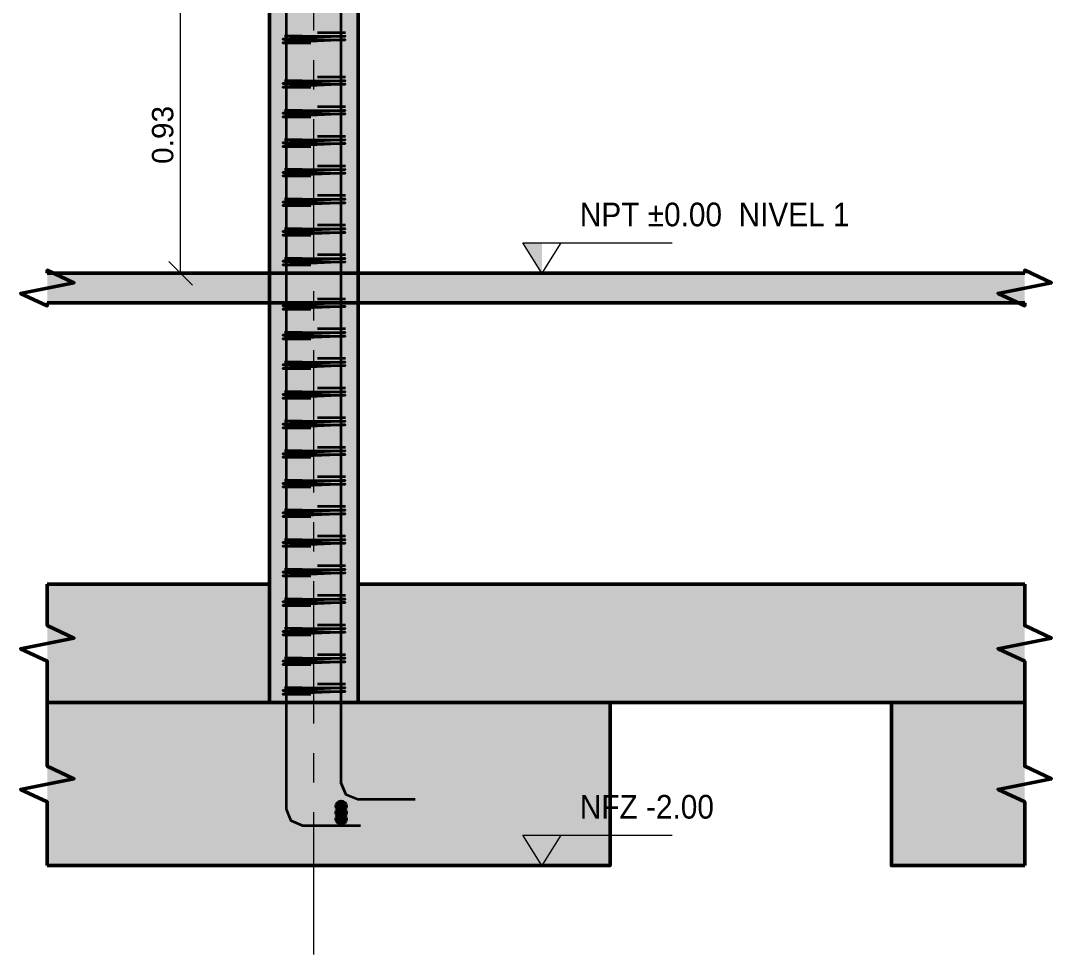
# Model space of a CAD drawing. Header units: metres. Extents: x 200 to 604, y -2 to 12.
# Drawn here: x 305.41 to 308.89, y -2.3 to 0.853 of the extents above; entities that cross this region are included whole.
import ezdxf
from ezdxf.enums import TextEntityAlignment as Align

# ---------------------------------------------------------------- set-up
doc = ezdxf.new("R2010")
doc.units = ezdxf.units.M
doc.linetypes.add('EJE40', pattern=[0.7, 0.48, -0.08, 0.06, -0.08])
for name, color, linetype, lineweight in [('E-ACERO', 1, 'Continuous', 35), ('E-CORTE', 7, 'Continuous', 50), ('E-CORTE-ACH', 254, 'Continuous', 0), ('E-COTA', 7, 'Continuous', 13), ('E-EJES', 1, 'Continuous', 18), ('E-NIVEL', 7, 'Continuous', 18)]:
    doc.layers.add(name, color=color, linetype=linetype, lineweight=lineweight)
doc.styles.add('ARIAL', font='arial.ttf')
doc.dimstyles.new('COTA40', dxfattribs={"dimtxt": 0.072, "dimasz": 0.048, "dimexe": 0.048, "dimexo": 0.032, "dimgap": 0.024, "dimtad": 1, "dimzin": 0, "dimdsep": 46, "dimtxsty": 'ARIAL', "dimtsz": 0.04, "dimcen": 2.5, "dimclrd": 7, "dimclre": 7, "dimclrt": 7, "dimazin": 3, "dimtfac": 1, "dimtmove": 2, "dimatfit": 3, "dimlwd": 13, "dimlwe": 13})

msp = doc.modelspace()

# ---------------------------------------------------------------- hatches: boundary and pattern name
at = {"layer": 'E-ACERO'}
h = msp.add_hatch(color=256, dxfattribs=at)
edge = h.paths.add_edge_path()
edge.add_arc((306.4925, -1.7995), 0.018, 0, 360)
h = msp.add_hatch(color=256, dxfattribs=at)
edge = h.paths.add_edge_path()
edge.add_arc((306.4925, -1.8215), 0.018, 0, 360)
h = msp.add_hatch(color=256, dxfattribs=at)
edge = h.paths.add_edge_path()
edge.add_arc((306.4925, -1.8435), 0.018, 0, 360)
at = {"layer": 'E-CORTE-ACH'}
for points in [[(306.25, 1.35), (306.25, 2.7), (306.25, 2.85), (306.25, 3), (306.4, 3), (306.55, 3), (306.55, 2.85), (306.55, 2.7), (306.55, 1.35), (306.55, 0), (306.4, 0), (306.25, 0)], [(308.125, -0.1), (305.5, -0.1), (305.5, 0), (308.125, 0), (308.8, 0), (308.8, -0.1)], [(306.25, -0.725), (306.25, 0), (306.4, 0), (306.55, 0), (306.55, -0.725), (306.55, -1.45), (306.4, -1.45), (306.25, -1.45)], [(306.25, -1.05), (306.25, -1.25), (306.25, -1.45), (305.5, -1.45), (305.5, -1.05)], [(306.55, -1.45), (306.55, -1.25), (306.55, -1.05), (308.2, -1.05), (308.8, -1.05), (308.8, -1.45), (308.2, -1.45)], [(306.4, -1.45), (307.4, -1.45), (307.4, -1.725), (307.4, -2), (306.4, -2), (305.5, -2), (305.5, -1.45)], [(308.35, -1.725), (308.35, -1.45), (308.8, -1.45), (308.8, -2), (308.35, -2)]]:
    msp.add_hatch(color=256, dxfattribs=at).paths.add_polyline_path(points)
at = {"layer": 'E-NIVEL'}
for points in [[(307.17, 0), (307.106, 0.1024), (307.17, 0.1024)], [(307.17, -2), (307.106, -1.8976), (307.17, -1.8976)]]:
    msp.add_hatch(color=7, dxfattribs=at).paths.add_polyline_path(points)

# ---------------------------------------------------------------- linework, layer by layer
at = {"layer": 'E-ACERO'}
for points in [[(306.5575, -1.8655), (306.363, -1.8655), (306.3237, -1.8492), (306.3075, -1.8099), (306.3075, 1.725)], [(306.5575, -1.8655), (306.363, -1.8655), (306.3237, -1.8492), (306.3075, -1.8099), (306.3075, 1.725)], [(306.5575, -1.8655), (306.363, -1.8655), (306.3237, -1.8492), (306.3075, -1.8099), (306.3075, 1.725)], [(306.5575, -1.8655), (306.363, -1.8655), (306.3237, -1.8492), (306.3075, -1.8099), (306.3075, 1.725)], [(306.7425, -1.7775), (306.5481, -1.7775), (306.5088, -1.7612), (306.4925, -1.7219), (306.4925, 1.725)], [(306.4268, 0.812), (306.4121, 0.812)], [(306.4528, 0.812), (306.4268, 0.812)], [(306.5066, 0.812), (306.4528, 0.812)], [(306.3604, 0.8), (306.4814, 0.8), (306.4983, 0.8), (306.5052, 0.8), (306.4983, 0.7997), (306.4814, 0.7989), (306.3186, 0.7916), (306.3017, 0.7908), (306.2948, 0.7905), (306.3095, 0.7905), (306.3354, 0.7905), (306.3893, 0.7905)], [(306.3604, 0.788), (306.4814, 0.788), (306.4983, 0.788), (306.5052, 0.788), (306.4983, 0.7877), (306.4814, 0.7869), (306.3186, 0.7796), (306.3017, 0.7788), (306.2948, 0.7785), (306.3095, 0.7785), (306.3354, 0.7785), (306.3893, 0.7785)], [(306.3065, 0.8), (306.3013, 0.8)], [(306.3065, 0.788), (306.3013, 0.788)], [(306.3233, 0.8), (306.3065, 0.8)], [(306.3233, 0.788), (306.3065, 0.788)], [(306.3604, 0.8), (306.3233, 0.8)], [(306.3604, 0.788), (306.3233, 0.788)], [(306.4268, 0.662), (306.4121, 0.662)], [(306.4528, 0.662), (306.4268, 0.662)], [(306.5066, 0.662), (306.4528, 0.662)], [(306.3604, 0.65), (306.4814, 0.65), (306.4983, 0.65), (306.5052, 0.65), (306.4983, 0.6497), (306.4814, 0.6489), (306.3186, 0.6416), (306.3017, 0.6408), (306.2948, 0.6405), (306.3095, 0.6405), (306.3354, 0.6405), (306.3893, 0.6405)], [(306.3604, 0.638), (306.4814, 0.638), (306.4983, 0.638), (306.5052, 0.638), (306.4983, 0.6377), (306.4814, 0.6369), (306.3186, 0.6296), (306.3017, 0.6288), (306.2948, 0.6285), (306.3095, 0.6285), (306.3354, 0.6285), (306.3893, 0.6285)], [(306.3065, 0.65), (306.3013, 0.65)], [(306.3065, 0.638), (306.3013, 0.638)], [(306.3233, 0.65), (306.3065, 0.65)], [(306.3233, 0.638), (306.3065, 0.638)], [(306.3604, 0.65), (306.3233, 0.65)], [(306.3604, 0.638), (306.3233, 0.638)], [(306.4268, 0.562), (306.4121, 0.562)], [(306.4528, 0.562), (306.4268, 0.562)], [(306.5066, 0.562), (306.4528, 0.562)], [(306.3604, 0.55), (306.4814, 0.55), (306.4983, 0.55), (306.5052, 0.55), (306.4983, 0.5497), (306.4814, 0.5489), (306.3186, 0.5416), (306.3017, 0.5408), (306.2948, 0.5405), (306.3095, 0.5405), (306.3354, 0.5405), (306.3893, 0.5405)], [(306.3604, 0.538), (306.4814, 0.538), (306.4983, 0.538), (306.5052, 0.538), (306.4983, 0.5377), (306.4814, 0.5369), (306.3186, 0.5296), (306.3017, 0.5288), (306.2948, 0.5285), (306.3095, 0.5285), (306.3354, 0.5285), (306.3893, 0.5285)], [(306.3065, 0.55), (306.3013, 0.55)], [(306.3065, 0.538), (306.3013, 0.538)], [(306.3233, 0.55), (306.3065, 0.55)], [(306.3233, 0.538), (306.3065, 0.538)], [(306.3604, 0.55), (306.3233, 0.55)], [(306.3604, 0.538), (306.3233, 0.538)], [(306.4268, 0.462), (306.4121, 0.462)], [(306.4528, 0.462), (306.4268, 0.462)], [(306.5066, 0.462), (306.4528, 0.462)], [(306.3604, 0.45), (306.4814, 0.45), (306.4983, 0.45), (306.5052, 0.45), (306.4983, 0.4497), (306.4814, 0.4489), (306.3186, 0.4416), (306.3017, 0.4408), (306.2948, 0.4405), (306.3095, 0.4405), (306.3354, 0.4405), (306.3893, 0.4405)], [(306.3604, 0.438), (306.4814, 0.438), (306.4983, 0.438), (306.5052, 0.438), (306.4983, 0.4377), (306.4814, 0.4369), (306.3186, 0.4296), (306.3017, 0.4288), (306.2948, 0.4285), (306.3095, 0.4285), (306.3354, 0.4285), (306.3893, 0.4285)], [(306.3065, 0.45), (306.3013, 0.45)], [(306.3065, 0.438), (306.3013, 0.438)], [(306.3233, 0.45), (306.3065, 0.45)], [(306.3233, 0.438), (306.3065, 0.438)], [(306.3604, 0.45), (306.3233, 0.45)], [(306.3604, 0.438), (306.3233, 0.438)], [(306.3604, 0.35), (306.4814, 0.35), (306.4983, 0.35), (306.5052, 0.35), (306.4983, 0.3497), (306.4814, 0.3489), (306.3186, 0.3416), (306.3017, 0.3408), (306.2948, 0.3405), (306.3095, 0.3405), (306.3354, 0.3405), (306.3893, 0.3405)], [(306.3065, 0.35), (306.3013, 0.35)], [(306.3233, 0.35), (306.3065, 0.35)], [(306.3604, 0.35), (306.3233, 0.35)], [(306.4268, 0.362), (306.4121, 0.362)], [(306.4528, 0.362), (306.4268, 0.362)], [(306.5066, 0.362), (306.4528, 0.362)], [(306.3604, 0.338), (306.4814, 0.338), (306.4983, 0.338), (306.5052, 0.338), (306.4983, 0.3377), (306.4814, 0.3369), (306.3186, 0.3296), (306.3017, 0.3288), (306.2948, 0.3285), (306.3095, 0.3285), (306.3354, 0.3285), (306.3893, 0.3285)], [(306.3065, 0.338), (306.3013, 0.338)], [(306.3233, 0.338), (306.3065, 0.338)], [(306.3604, 0.338), (306.3233, 0.338)], [(306.3604, 0.25), (306.4814, 0.25), (306.4983, 0.25), (306.5052, 0.25), (306.4983, 0.2497), (306.4814, 0.2489), (306.3186, 0.2416), (306.3017, 0.2408), (306.2948, 0.2405), (306.3095, 0.2405), (306.3354, 0.2405), (306.3893, 0.2405)], [(306.3065, 0.25), (306.3013, 0.25)], [(306.3233, 0.25), (306.3065, 0.25)], [(306.3604, 0.25), (306.3233, 0.25)], [(306.4268, 0.262), (306.4121, 0.262)], [(306.4528, 0.262), (306.4268, 0.262)], [(306.5066, 0.262), (306.4528, 0.262)], [(306.3604, 0.238), (306.4814, 0.238), (306.4983, 0.238), (306.5052, 0.238), (306.4983, 0.2377), (306.4814, 0.2369), (306.3186, 0.2296), (306.3017, 0.2288), (306.2948, 0.2285), (306.3095, 0.2285), (306.3354, 0.2285), (306.3893, 0.2285)], [(306.3065, 0.238), (306.3013, 0.238)], [(306.3233, 0.238), (306.3065, 0.238)], [(306.3604, 0.238), (306.3233, 0.238)], [(306.3604, 0.15), (306.4814, 0.15), (306.4983, 0.15), (306.5052, 0.15), (306.4983, 0.1497), (306.4814, 0.1489), (306.3186, 0.1416), (306.3017, 0.1408), (306.2948, 0.1405), (306.3095, 0.1405), (306.3354, 0.1405), (306.3893, 0.1405)], [(306.3065, 0.15), (306.3013, 0.15)], [(306.3233, 0.15), (306.3065, 0.15)], [(306.3604, 0.15), (306.3233, 0.15)], [(306.4268, 0.162), (306.4121, 0.162)], [(306.4528, 0.162), (306.4268, 0.162)], [(306.5066, 0.162), (306.4528, 0.162)], [(306.3604, 0.138), (306.4814, 0.138), (306.4983, 0.138), (306.5052, 0.138), (306.4983, 0.1377), (306.4814, 0.1369), (306.3186, 0.1296), (306.3017, 0.1288), (306.2948, 0.1285), (306.3095, 0.1285), (306.3354, 0.1285), (306.3893, 0.1285)], [(306.3065, 0.138), (306.3013, 0.138)], [(306.3233, 0.138), (306.3065, 0.138)], [(306.3604, 0.138), (306.3233, 0.138)], [(306.3604, 0.05), (306.4814, 0.05), (306.4983, 0.05), (306.5052, 0.05), (306.4983, 0.0497), (306.4814, 0.0489), (306.3186, 0.0416), (306.3017, 0.0408), (306.2948, 0.0405), (306.3095, 0.0405), (306.3354, 0.0405), (306.3893, 0.0405)], [(306.3604, 0.038), (306.4814, 0.038), (306.4983, 0.038), (306.5052, 0.038), (306.4983, 0.0377), (306.4814, 0.0369), (306.3186, 0.0296), (306.3017, 0.0288), (306.2948, 0.0285), (306.3095, 0.0285), (306.3354, 0.0285), (306.3893, 0.0285)], [(306.3065, 0.05), (306.3013, 0.05)], [(306.3065, 0.038), (306.3013, 0.038)], [(306.3233, 0.05), (306.3065, 0.05)], [(306.3233, 0.038), (306.3065, 0.038)], [(306.3604, 0.05), (306.3233, 0.05)], [(306.3604, 0.038), (306.3233, 0.038)], [(306.4268, 0.062), (306.4121, 0.062)], [(306.4528, 0.062), (306.4268, 0.062)], [(306.5066, 0.062), (306.4528, 0.062)], [(306.3604, -0.1), (306.4814, -0.1), (306.4983, -0.1), (306.5052, -0.1), (306.4983, -0.1003), (306.4814, -0.1011), (306.3186, -0.1084), (306.3017, -0.1092), (306.2948, -0.1095), (306.3095, -0.1095), (306.3354, -0.1095), (306.3893, -0.1095)], [(306.3065, -0.1), (306.3013, -0.1)], [(306.3233, -0.1), (306.3065, -0.1)], [(306.3604, -0.1), (306.3233, -0.1)], [(306.4268, -0.088), (306.4121, -0.088)], [(306.4528, -0.088), (306.4268, -0.088)], [(306.5066, -0.088), (306.4528, -0.088)], [(306.3604, -0.112), (306.4814, -0.112), (306.4983, -0.112), (306.5052, -0.112), (306.4983, -0.1123), (306.4814, -0.1131), (306.3186, -0.1204), (306.3017, -0.1212), (306.2948, -0.1215), (306.3095, -0.1215), (306.3354, -0.1215), (306.3893, -0.1215)], [(306.3065, -0.112), (306.3013, -0.112)], [(306.3233, -0.112), (306.3065, -0.112)], [(306.3604, -0.112), (306.3233, -0.112)], [(306.3604, -0.2), (306.4814, -0.2), (306.4983, -0.2), (306.5052, -0.2), (306.4983, -0.2003), (306.4814, -0.2011), (306.3186, -0.2084), (306.3017, -0.2092), (306.2948, -0.2095), (306.3095, -0.2095), (306.3354, -0.2095), (306.3893, -0.2095)], [(306.3065, -0.2), (306.3013, -0.2)], [(306.3233, -0.2), (306.3065, -0.2)], [(306.3604, -0.2), (306.3233, -0.2)], [(306.4268, -0.188), (306.4121, -0.188)], [(306.4528, -0.188), (306.4268, -0.188)], [(306.5066, -0.188), (306.4528, -0.188)], [(306.3604, -0.212), (306.4814, -0.212), (306.4983, -0.212), (306.5052, -0.212), (306.4983, -0.2123), (306.4814, -0.2131), (306.3186, -0.2204), (306.3017, -0.2212), (306.2948, -0.2215), (306.3095, -0.2215), (306.3354, -0.2215), (306.3893, -0.2215)], [(306.3065, -0.212), (306.3013, -0.212)], [(306.3233, -0.212), (306.3065, -0.212)], [(306.3604, -0.212), (306.3233, -0.212)], [(306.3604, -0.3), (306.4814, -0.3), (306.4983, -0.3), (306.5052, -0.3), (306.4983, -0.3003), (306.4814, -0.3011), (306.3186, -0.3084), (306.3017, -0.3092), (306.2948, -0.3095), (306.3095, -0.3095), (306.3354, -0.3095), (306.3893, -0.3095)], [(306.3604, -0.312), (306.4814, -0.312), (306.4983, -0.312), (306.5052, -0.312), (306.4983, -0.3123), (306.4814, -0.3131), (306.3186, -0.3204), (306.3017, -0.3212), (306.2948, -0.3215), (306.3095, -0.3215), (306.3354, -0.3215), (306.3893, -0.3215)], [(306.3065, -0.3), (306.3013, -0.3)], [(306.3065, -0.312), (306.3013, -0.312)], [(306.3233, -0.3), (306.3065, -0.3)], [(306.3233, -0.312), (306.3065, -0.312)], [(306.3604, -0.3), (306.3233, -0.3)], [(306.3604, -0.312), (306.3233, -0.312)], [(306.4268, -0.288), (306.4121, -0.288)], [(306.4528, -0.288), (306.4268, -0.288)], [(306.5066, -0.288), (306.4528, -0.288)], [(306.3604, -0.4), (306.4814, -0.4), (306.4983, -0.4), (306.5052, -0.4), (306.4983, -0.4003), (306.4814, -0.4011), (306.3186, -0.4084), (306.3017, -0.4092), (306.2948, -0.4095), (306.3095, -0.4095), (306.3354, -0.4095), (306.3893, -0.4095)], [(306.3604, -0.412), (306.4814, -0.412), (306.4983, -0.412), (306.5052, -0.412), (306.4983, -0.4123), (306.4814, -0.4131), (306.3186, -0.4204), (306.3017, -0.4212), (306.2948, -0.4215), (306.3095, -0.4215), (306.3354, -0.4215), (306.3893, -0.4215)], [(306.3065, -0.4), (306.3013, -0.4)], [(306.3065, -0.412), (306.3013, -0.412)], [(306.3233, -0.4), (306.3065, -0.4)], [(306.3233, -0.412), (306.3065, -0.412)], [(306.3604, -0.4), (306.3233, -0.4)], [(306.3604, -0.412), (306.3233, -0.412)], [(306.4268, -0.388), (306.4121, -0.388)], [(306.4528, -0.388), (306.4268, -0.388)], [(306.5066, -0.388), (306.4528, -0.388)], [(306.3604, -0.5), (306.4814, -0.5), (306.4983, -0.5), (306.5052, -0.5), (306.4983, -0.5003), (306.4814, -0.5011), (306.3186, -0.5084), (306.3017, -0.5092), (306.2948, -0.5095), (306.3095, -0.5095), (306.3354, -0.5095), (306.3893, -0.5095)], [(306.3604, -0.512), (306.4814, -0.512), (306.4983, -0.512), (306.5052, -0.512), (306.4983, -0.5123), (306.4814, -0.5131), (306.3186, -0.5204), (306.3017, -0.5212), (306.2948, -0.5215), (306.3095, -0.5215), (306.3354, -0.5215), (306.3893, -0.5215)], [(306.3065, -0.5), (306.3013, -0.5)], [(306.3065, -0.512), (306.3013, -0.512)], [(306.3233, -0.5), (306.3065, -0.5)], [(306.3233, -0.512), (306.3065, -0.512)], [(306.3604, -0.5), (306.3233, -0.5)], [(306.3604, -0.512), (306.3233, -0.512)], [(306.4268, -0.488), (306.4121, -0.488)], [(306.4528, -0.488), (306.4268, -0.488)], [(306.5066, -0.488), (306.4528, -0.488)], [(306.4268, -0.588), (306.4121, -0.588)], [(306.4528, -0.588), (306.4268, -0.588)], [(306.5066, -0.588), (306.4528, -0.588)], [(306.3604, -0.6), (306.4814, -0.6), (306.4983, -0.6), (306.5052, -0.6), (306.4983, -0.6003), (306.4814, -0.6011), (306.3186, -0.6084), (306.3017, -0.6092), (306.2948, -0.6095), (306.3095, -0.6095), (306.3354, -0.6095), (306.3893, -0.6095)], [(306.3604, -0.612), (306.4814, -0.612), (306.4983, -0.612), (306.5052, -0.612), (306.4983, -0.6123), (306.4814, -0.6131), (306.3186, -0.6204), (306.3017, -0.6212), (306.2948, -0.6215), (306.3095, -0.6215), (306.3354, -0.6215), (306.3893, -0.6215)], [(306.3065, -0.6), (306.3013, -0.6)], [(306.3065, -0.612), (306.3013, -0.612)], [(306.3233, -0.6), (306.3065, -0.6)], [(306.3233, -0.612), (306.3065, -0.612)], [(306.3604, -0.6), (306.3233, -0.6)], [(306.3604, -0.612), (306.3233, -0.612)], [(306.4268, -0.688), (306.4121, -0.688)], [(306.4528, -0.688), (306.4268, -0.688)], [(306.5066, -0.688), (306.4528, -0.688)], [(306.3604, -0.7), (306.4814, -0.7), (306.4983, -0.7), (306.5052, -0.7), (306.4983, -0.7003), (306.4814, -0.7011), (306.3186, -0.7084), (306.3017, -0.7092), (306.2948, -0.7095), (306.3095, -0.7095), (306.3354, -0.7095), (306.3893, -0.7095)], [(306.3604, -0.712), (306.4814, -0.712), (306.4983, -0.712), (306.5052, -0.712), (306.4983, -0.7123), (306.4814, -0.7131), (306.3186, -0.7204), (306.3017, -0.7212), (306.2948, -0.7215), (306.3095, -0.7215), (306.3354, -0.7215), (306.3893, -0.7215)], [(306.3065, -0.7), (306.3013, -0.7)], [(306.3065, -0.712), (306.3013, -0.712)], [(306.3233, -0.7), (306.3065, -0.7)], [(306.3233, -0.712), (306.3065, -0.712)], [(306.3604, -0.7), (306.3233, -0.7)], [(306.3604, -0.712), (306.3233, -0.712)], [(306.3604, -0.8), (306.4814, -0.8), (306.4983, -0.8), (306.5052, -0.8), (306.4983, -0.8003), (306.4814, -0.8011), (306.3186, -0.8084), (306.3017, -0.8092), (306.2948, -0.8095), (306.3095, -0.8095), (306.3354, -0.8095), (306.3893, -0.8095)], [(306.3065, -0.8), (306.3013, -0.8)], [(306.3233, -0.8), (306.3065, -0.8)], [(306.3604, -0.8), (306.3233, -0.8)], [(306.4268, -0.788), (306.4121, -0.788)], [(306.4528, -0.788), (306.4268, -0.788)], [(306.5066, -0.788), (306.4528, -0.788)], [(306.3604, -0.812), (306.4814, -0.812), (306.4983, -0.812), (306.5052, -0.812), (306.4983, -0.8123), (306.4814, -0.8131), (306.3186, -0.8204), (306.3017, -0.8212), (306.2948, -0.8215), (306.3095, -0.8215), (306.3354, -0.8215), (306.3893, -0.8215)], [(306.3065, -0.812), (306.3013, -0.812)], [(306.3233, -0.812), (306.3065, -0.812)], [(306.3604, -0.812), (306.3233, -0.812)], [(306.3604, -0.9), (306.4814, -0.9), (306.4983, -0.9), (306.5052, -0.9), (306.4983, -0.9003), (306.4814, -0.9011), (306.3186, -0.9084), (306.3017, -0.9092), (306.2948, -0.9095), (306.3095, -0.9095), (306.3354, -0.9095), (306.3893, -0.9095)], [(306.3065, -0.9), (306.3013, -0.9)], [(306.3233, -0.9), (306.3065, -0.9)], [(306.3604, -0.9), (306.3233, -0.9)], [(306.4268, -0.888), (306.4121, -0.888)], [(306.4528, -0.888), (306.4268, -0.888)], [(306.5066, -0.888), (306.4528, -0.888)], [(306.3604, -0.912), (306.4814, -0.912), (306.4983, -0.912), (306.5052, -0.912), (306.4983, -0.9123), (306.4814, -0.9131), (306.3186, -0.9204), (306.3017, -0.9212), (306.2948, -0.9215), (306.3095, -0.9215), (306.3354, -0.9215), (306.3893, -0.9215)], [(306.3065, -0.912), (306.3013, -0.912)], [(306.3233, -0.912), (306.3065, -0.912)], [(306.3604, -0.912), (306.3233, -0.912)], [(306.3604, -1), (306.4814, -1), (306.4983, -1), (306.5052, -1), (306.4983, -1.0003), (306.4814, -1.0011), (306.3186, -1.0084), (306.3017, -1.0092), (306.2948, -1.0095), (306.3095, -1.0095), (306.3354, -1.0095), (306.3893, -1.0095)], [(306.3065, -1), (306.3013, -1)], [(306.3233, -1), (306.3065, -1)], [(306.3604, -1), (306.3233, -1)], [(306.4268, -0.988), (306.4121, -0.988)], [(306.4528, -0.988), (306.4268, -0.988)], [(306.5066, -0.988), (306.4528, -0.988)], [(306.3604, -1.012), (306.4814, -1.012), (306.4983, -1.012), (306.5052, -1.012), (306.4983, -1.0123), (306.4814, -1.0131), (306.3186, -1.0204), (306.3017, -1.0212), (306.2948, -1.0215), (306.3095, -1.0215), (306.3354, -1.0215), (306.3893, -1.0215)], [(306.3065, -1.012), (306.3013, -1.012)], [(306.3233, -1.012), (306.3065, -1.012)], [(306.3604, -1.012), (306.3233, -1.012)], [(306.3604, -1.1), (306.4814, -1.1), (306.4983, -1.1), (306.5052, -1.1), (306.4983, -1.1003), (306.4814, -1.1011), (306.3186, -1.1084), (306.3017, -1.1092), (306.2948, -1.1095), (306.3095, -1.1095), (306.3354, -1.1095), (306.3893, -1.1095)], [(306.3604, -1.112), (306.4814, -1.112), (306.4983, -1.112), (306.5052, -1.112), (306.4983, -1.1123), (306.4814, -1.1131), (306.3186, -1.1204), (306.3017, -1.1212), (306.2948, -1.1215), (306.3095, -1.1215), (306.3354, -1.1215), (306.3893, -1.1215)], [(306.3065, -1.1), (306.3013, -1.1)], [(306.3065, -1.112), (306.3013, -1.112)], [(306.3233, -1.1), (306.3065, -1.1)], [(306.3233, -1.112), (306.3065, -1.112)], [(306.3604, -1.1), (306.3233, -1.1)], [(306.3604, -1.112), (306.3233, -1.112)], [(306.4268, -1.088), (306.4121, -1.088)], [(306.4528, -1.088), (306.4268, -1.088)], [(306.5066, -1.088), (306.4528, -1.088)], [(306.3604, -1.2), (306.4814, -1.2), (306.4983, -1.2), (306.5052, -1.2), (306.4983, -1.2003), (306.4814, -1.2011), (306.3186, -1.2084), (306.3017, -1.2092), (306.2948, -1.2095), (306.3095, -1.2095), (306.3354, -1.2095), (306.3893, -1.2095)], [(306.3604, -1.212), (306.4814, -1.212), (306.4983, -1.212), (306.5052, -1.212), (306.4983, -1.2123), (306.4814, -1.2131), (306.3186, -1.2204), (306.3017, -1.2212), (306.2948, -1.2215), (306.3095, -1.2215), (306.3354, -1.2215), (306.3893, -1.2215)], [(306.3065, -1.2), (306.3013, -1.2)], [(306.3065, -1.212), (306.3013, -1.212)], [(306.3233, -1.2), (306.3065, -1.2)], [(306.3233, -1.212), (306.3065, -1.212)], [(306.3604, -1.2), (306.3233, -1.2)], [(306.3604, -1.212), (306.3233, -1.212)], [(306.4268, -1.188), (306.4121, -1.188)], [(306.4528, -1.188), (306.4268, -1.188)], [(306.5066, -1.188), (306.4528, -1.188)], [(306.3604, -1.3), (306.4814, -1.3), (306.4983, -1.3), (306.5052, -1.3), (306.4983, -1.3003), (306.4814, -1.3011), (306.3186, -1.3084), (306.3017, -1.3092), (306.2948, -1.3095), (306.3095, -1.3095), (306.3354, -1.3095), (306.3893, -1.3095)], [(306.3604, -1.312), (306.4814, -1.312), (306.4983, -1.312), (306.5052, -1.312), (306.4983, -1.3123), (306.4814, -1.3131), (306.3186, -1.3204), (306.3017, -1.3212), (306.2948, -1.3215), (306.3095, -1.3215), (306.3354, -1.3215), (306.3893, -1.3215)], [(306.3065, -1.3), (306.3013, -1.3)], [(306.3065, -1.312), (306.3013, -1.312)], [(306.3233, -1.3), (306.3065, -1.3)], [(306.3233, -1.312), (306.3065, -1.312)], [(306.3604, -1.3), (306.3233, -1.3)], [(306.3604, -1.312), (306.3233, -1.312)], [(306.4268, -1.288), (306.4121, -1.288)], [(306.4528, -1.288), (306.4268, -1.288)], [(306.5066, -1.288), (306.4528, -1.288)], [(306.4268, -1.388), (306.4121, -1.388)], [(306.4528, -1.388), (306.4268, -1.388)], [(306.5066, -1.388), (306.4528, -1.388)], [(306.3604, -1.4), (306.4814, -1.4), (306.4983, -1.4), (306.5052, -1.4), (306.4983, -1.4003), (306.4814, -1.4011), (306.3186, -1.4084), (306.3017, -1.4092), (306.2948, -1.4095), (306.3095, -1.4095), (306.3354, -1.4095), (306.3893, -1.4095)], [(306.3604, -1.412), (306.4814, -1.412), (306.4983, -1.412), (306.5052, -1.412), (306.4983, -1.4123), (306.4814, -1.4131), (306.3186, -1.4204), (306.3017, -1.4212), (306.2948, -1.4215), (306.3095, -1.4215), (306.3354, -1.4215), (306.3893, -1.4215)], [(306.3065, -1.4), (306.3013, -1.4)], [(306.3065, -1.412), (306.3013, -1.412)], [(306.3233, -1.4), (306.3065, -1.4)], [(306.3233, -1.412), (306.3065, -1.412)], [(306.3604, -1.4), (306.3233, -1.4)], [(306.3604, -1.412), (306.3233, -1.412)]]:
    msp.add_lwpolyline(points, dxfattribs=at)
for centre in [(306.4925, -1.7995), (306.4925, -1.8215), (306.4925, -1.8435)]:
    msp.add_circle(centre, 0.018, dxfattribs=at)
at = {"layer": 'E-CORTE'}
for points in [[(306.25, 1.35), (306.25, 2.7), (306.25, 2.85), (306.25, 3), (306.4, 3), (306.55, 3), (306.55, 2.85), (306.55, 2.7), (306.55, 1.35), (306.55, 0), (306.4, 0), (306.25, 0), (306.25, 1.35)], [(305.5001, -0.1), (305.5001, -0.11), (305.4101, -0.068), (305.5901, -0.032), (305.5001, 0.01), (305.5001, 0)], [(305.5001, 0), (308.125, 0), (308.7999, 0)], [(306.25, -0.725), (306.25, 0), (306.4, 0), (306.55, 0), (306.55, -0.725), (306.55, -1.45), (306.4, -1.45), (306.25, -1.45), (306.25, -0.725)], [(308.7999, 0), (308.7999, 0.01), (308.8899, -0.032), (308.7099, -0.068), (308.7999, -0.11), (308.7999, -0.1)], [(308.125, -0.1), (305.5001, -0.1)], [(308.7999, -0.1), (308.125, -0.1)], [(305.5001, -1.45), (305.5001, -1.31), (305.4101, -1.268), (305.5901, -1.232), (305.5001, -1.19), (305.5001, -1.05)], [(306.25, -1.05), (306.25, -1.25), (306.25, -1.45), (305.5001, -1.45)], [(305.5001, -1.05), (306.25, -1.05)], [(306.55, -1.45), (306.55, -1.25), (306.55, -1.05), (308.2, -1.05), (308.7999, -1.05)], [(308.7999, -1.05), (308.7999, -1.19), (308.8899, -1.232), (308.7099, -1.268), (308.7999, -1.31), (308.7999, -1.45)], [(305.5001, -2), (305.5001, -1.785), (305.4101, -1.743), (305.5901, -1.707), (305.5001, -1.665), (305.5001, -1.45)], [(306.4, -1.45), (307.4, -1.45), (307.4, -1.725), (307.4, -2), (306.4, -2), (305.5001, -2)], [(305.5001, -1.45), (306.4, -1.45)], [(308.7999, -1.45), (308.2, -1.45), (306.55, -1.45)], [(308.35, -1.725), (308.35, -1.45), (308.7999, -1.45)], [(308.7999, -1.45), (308.7999, -1.665), (308.8899, -1.707), (308.7099, -1.743), (308.7999, -1.785), (308.7999, -2)], [(308.7999, -2), (308.35, -2), (308.35, -1.725)]]:
    msp.add_lwpolyline(points, dxfattribs=at)
at = {"layer": 'E-EJES', "linetype": 'EJE40'}
msp.add_line((306.4, -2.3), (306.4, 11.7), dxfattribs=at)
at = {"layer": 'E-NIVEL'}
for p, q in [((307.106, 0.1024), (307.61, 0.1024)), ((307.106, -1.8976), (307.61, -1.8976))]:
    msp.add_line(p, q, dxfattribs=at)
for points in [[(307.17, 0), (307.106, 0.1024), (307.234, 0.1024)], [(307.17, -2), (307.106, -1.8976), (307.234, -1.8976)]]:
    msp.add_lwpolyline(points, close=True, dxfattribs=at)

# ---------------------------------------------------------------- texts
at = {"layer": 'E-NIVEL', "style": 'ARIAL', "width": 0.9}
for s, p in [('NPT ±0.00  NIVEL 1', (307.298, 0.1344)), ('NFZ -2.00', (307.298, -1.8656))]:
    msp.add_text(s, height=0.08, dxfattribs=at).set_placement(p, align=Align.BOTTOM_LEFT)

# ---------------------------------------------------------------- dimensions: what is measured, and where the dimension line sits
at = {"layer": 'E-COTA'}
msp.add_linear_dim(base=(305.95, 0), p1=(306.25, 0), p2=(306.25, 0.9341), angle=90, text='0.93', dimstyle='COTA40', override={"dimdec": 2}, dxfattribs=at).render()

doc.saveas('drawing.dxf')
